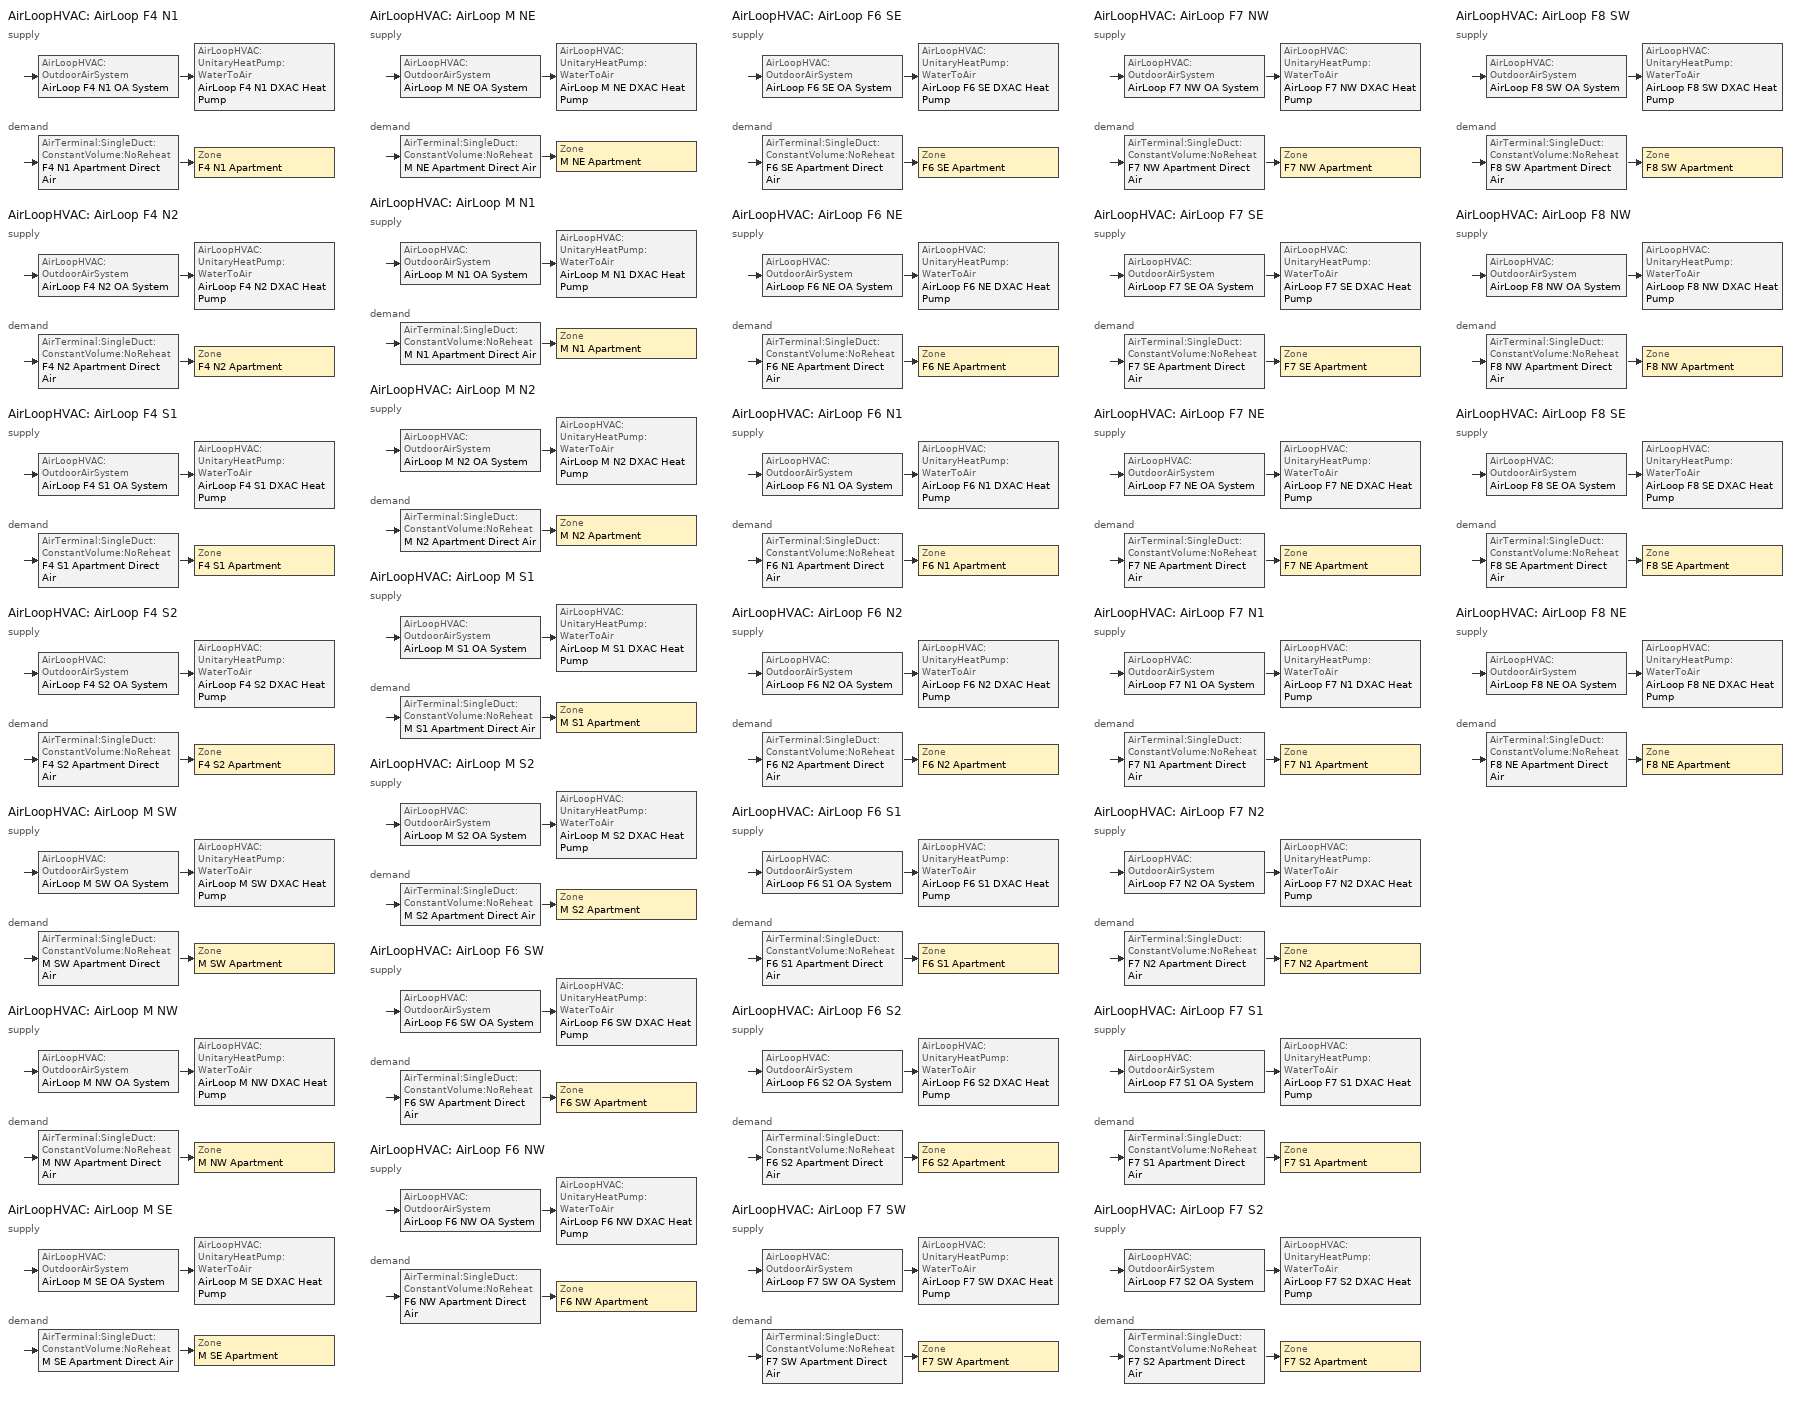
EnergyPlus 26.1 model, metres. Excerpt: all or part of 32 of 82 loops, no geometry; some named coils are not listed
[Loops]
AirLoopHVAC 'AirLoop F4 N1'
 supply: AirLoopHVAC:OutdoorAirSystem 'AirLoop F4 N1 OA System' > AirLoopHVAC:UnitaryHeatPump:WaterToAir 'AirLoop F4 N1 DXAC Heat Pump'
 demand: AirTerminal:SingleDuct:ConstantVolume:NoReheat 'F4 N1 Apartment Direct Air' > Zone 'F4 N1 Apartment'
AirLoopHVAC 'AirLoop F4 N2'
 supply: AirLoopHVAC:OutdoorAirSystem 'AirLoop F4 N2 OA System' > AirLoopHVAC:UnitaryHeatPump:WaterToAir 'AirLoop F4 N2 DXAC Heat Pump'
 demand: AirTerminal:SingleDuct:ConstantVolume:NoReheat 'F4 N2 Apartment Direct Air' > Zone 'F4 N2 Apartment'
AirLoopHVAC 'AirLoop F4 S1'
 supply: AirLoopHVAC:OutdoorAirSystem 'AirLoop F4 S1 OA System' > AirLoopHVAC:UnitaryHeatPump:WaterToAir 'AirLoop F4 S1 DXAC Heat Pump'
 demand: AirTerminal:SingleDuct:ConstantVolume:NoReheat 'F4 S1 Apartment Direct Air' > Zone 'F4 S1 Apartment'
AirLoopHVAC 'AirLoop F4 S2'
 supply: AirLoopHVAC:OutdoorAirSystem 'AirLoop F4 S2 OA System' > AirLoopHVAC:UnitaryHeatPump:WaterToAir 'AirLoop F4 S2 DXAC Heat Pump'
 demand: AirTerminal:SingleDuct:ConstantVolume:NoReheat 'F4 S2 Apartment Direct Air' > Zone 'F4 S2 Apartment'
AirLoopHVAC 'AirLoop M SW'
 supply: AirLoopHVAC:OutdoorAirSystem 'AirLoop M SW OA System' > AirLoopHVAC:UnitaryHeatPump:WaterToAir 'AirLoop M SW DXAC Heat Pump'
 demand: AirTerminal:SingleDuct:ConstantVolume:NoReheat 'M SW Apartment Direct Air' > Zone 'M SW Apartment'
AirLoopHVAC 'AirLoop M NW'
 supply: AirLoopHVAC:OutdoorAirSystem 'AirLoop M NW OA System' > AirLoopHVAC:UnitaryHeatPump:WaterToAir 'AirLoop M NW DXAC Heat Pump'
 demand: AirTerminal:SingleDuct:ConstantVolume:NoReheat 'M NW Apartment Direct Air' > Zone 'M NW Apartment'
AirLoopHVAC 'AirLoop M SE'
 supply: AirLoopHVAC:OutdoorAirSystem 'AirLoop M SE OA System' > AirLoopHVAC:UnitaryHeatPump:WaterToAir 'AirLoop M SE DXAC Heat Pump'
 demand: AirTerminal:SingleDuct:ConstantVolume:NoReheat 'M SE Apartment Direct Air' > Zone 'M SE Apartment'
AirLoopHVAC 'AirLoop M NE'
 supply: AirLoopHVAC:OutdoorAirSystem 'AirLoop M NE OA System' > AirLoopHVAC:UnitaryHeatPump:WaterToAir 'AirLoop M NE DXAC Heat Pump'
 demand: AirTerminal:SingleDuct:ConstantVolume:NoReheat 'M NE Apartment Direct Air' > Zone 'M NE Apartment'
AirLoopHVAC 'AirLoop M N1'
 supply: AirLoopHVAC:OutdoorAirSystem 'AirLoop M N1 OA System' > AirLoopHVAC:UnitaryHeatPump:WaterToAir 'AirLoop M N1 DXAC Heat Pump'
 demand: AirTerminal:SingleDuct:ConstantVolume:NoReheat 'M N1 Apartment Direct Air' > Zone 'M N1 Apartment'
AirLoopHVAC 'AirLoop M N2'
 supply: AirLoopHVAC:OutdoorAirSystem 'AirLoop M N2 OA System' > AirLoopHVAC:UnitaryHeatPump:WaterToAir 'AirLoop M N2 DXAC Heat Pump'
 demand: AirTerminal:SingleDuct:ConstantVolume:NoReheat 'M N2 Apartment Direct Air' > Zone 'M N2 Apartment'
AirLoopHVAC 'AirLoop M S1'
 supply: AirLoopHVAC:OutdoorAirSystem 'AirLoop M S1 OA System' > AirLoopHVAC:UnitaryHeatPump:WaterToAir 'AirLoop M S1 DXAC Heat Pump'
 demand: AirTerminal:SingleDuct:ConstantVolume:NoReheat 'M S1 Apartment Direct Air' > Zone 'M S1 Apartment'
AirLoopHVAC 'AirLoop M S2'
 supply: AirLoopHVAC:OutdoorAirSystem 'AirLoop M S2 OA System' > AirLoopHVAC:UnitaryHeatPump:WaterToAir 'AirLoop M S2 DXAC Heat Pump'
 demand: AirTerminal:SingleDuct:ConstantVolume:NoReheat 'M S2 Apartment Direct Air' > Zone 'M S2 Apartment'
AirLoopHVAC 'AirLoop F6 SW'
 supply: AirLoopHVAC:OutdoorAirSystem 'AirLoop F6 SW OA System' > AirLoopHVAC:UnitaryHeatPump:WaterToAir 'AirLoop F6 SW DXAC Heat Pump'
 demand: AirTerminal:SingleDuct:ConstantVolume:NoReheat 'F6 SW Apartment Direct Air' > Zone 'F6 SW Apartment'
AirLoopHVAC 'AirLoop F6 NW'
 supply: AirLoopHVAC:OutdoorAirSystem 'AirLoop F6 NW OA System' > AirLoopHVAC:UnitaryHeatPump:WaterToAir 'AirLoop F6 NW DXAC Heat Pump'
 demand: AirTerminal:SingleDuct:ConstantVolume:NoReheat 'F6 NW Apartment Direct Air' > Zone 'F6 NW Apartment'
AirLoopHVAC 'AirLoop F6 SE'
 supply: AirLoopHVAC:OutdoorAirSystem 'AirLoop F6 SE OA System' > AirLoopHVAC:UnitaryHeatPump:WaterToAir 'AirLoop F6 SE DXAC Heat Pump'
 demand: AirTerminal:SingleDuct:ConstantVolume:NoReheat 'F6 SE Apartment Direct Air' > Zone 'F6 SE Apartment'
AirLoopHVAC 'AirLoop F6 NE'
 supply: AirLoopHVAC:OutdoorAirSystem 'AirLoop F6 NE OA System' > AirLoopHVAC:UnitaryHeatPump:WaterToAir 'AirLoop F6 NE DXAC Heat Pump'
 demand: AirTerminal:SingleDuct:ConstantVolume:NoReheat 'F6 NE Apartment Direct Air' > Zone 'F6 NE Apartment'
AirLoopHVAC 'AirLoop F6 N1'
 supply: AirLoopHVAC:OutdoorAirSystem 'AirLoop F6 N1 OA System' > AirLoopHVAC:UnitaryHeatPump:WaterToAir 'AirLoop F6 N1 DXAC Heat Pump'
 demand: AirTerminal:SingleDuct:ConstantVolume:NoReheat 'F6 N1 Apartment Direct Air' > Zone 'F6 N1 Apartment'
AirLoopHVAC 'AirLoop F6 N2'
 supply: AirLoopHVAC:OutdoorAirSystem 'AirLoop F6 N2 OA System' > AirLoopHVAC:UnitaryHeatPump:WaterToAir 'AirLoop F6 N2 DXAC Heat Pump'
 demand: AirTerminal:SingleDuct:ConstantVolume:NoReheat 'F6 N2 Apartment Direct Air' > Zone 'F6 N2 Apartment'
AirLoopHVAC 'AirLoop F6 S1'
 supply: AirLoopHVAC:OutdoorAirSystem 'AirLoop F6 S1 OA System' > AirLoopHVAC:UnitaryHeatPump:WaterToAir 'AirLoop F6 S1 DXAC Heat Pump'
 demand: AirTerminal:SingleDuct:ConstantVolume:NoReheat 'F6 S1 Apartment Direct Air' > Zone 'F6 S1 Apartment'
AirLoopHVAC 'AirLoop F6 S2'
 supply: AirLoopHVAC:OutdoorAirSystem 'AirLoop F6 S2 OA System' > AirLoopHVAC:UnitaryHeatPump:WaterToAir 'AirLoop F6 S2 DXAC Heat Pump'
 demand: AirTerminal:SingleDuct:ConstantVolume:NoReheat 'F6 S2 Apartment Direct Air' > Zone 'F6 S2 Apartment'
AirLoopHVAC 'AirLoop F7 SW'
 supply: AirLoopHVAC:OutdoorAirSystem 'AirLoop F7 SW OA System' > AirLoopHVAC:UnitaryHeatPump:WaterToAir 'AirLoop F7 SW DXAC Heat Pump'
 demand: AirTerminal:SingleDuct:ConstantVolume:NoReheat 'F7 SW Apartment Direct Air' > Zone 'F7 SW Apartment'
AirLoopHVAC 'AirLoop F7 NW'
 supply: AirLoopHVAC:OutdoorAirSystem 'AirLoop F7 NW OA System' > AirLoopHVAC:UnitaryHeatPump:WaterToAir 'AirLoop F7 NW DXAC Heat Pump'
 demand: AirTerminal:SingleDuct:ConstantVolume:NoReheat 'F7 NW Apartment Direct Air' > Zone 'F7 NW Apartment'
AirLoopHVAC 'AirLoop F7 SE'
 supply: AirLoopHVAC:OutdoorAirSystem 'AirLoop F7 SE OA System' > AirLoopHVAC:UnitaryHeatPump:WaterToAir 'AirLoop F7 SE DXAC Heat Pump'
 demand: AirTerminal:SingleDuct:ConstantVolume:NoReheat 'F7 SE Apartment Direct Air' > Zone 'F7 SE Apartment'
AirLoopHVAC 'AirLoop F7 NE'
 supply: AirLoopHVAC:OutdoorAirSystem 'AirLoop F7 NE OA System' > AirLoopHVAC:UnitaryHeatPump:WaterToAir 'AirLoop F7 NE DXAC Heat Pump'
 demand: AirTerminal:SingleDuct:ConstantVolume:NoReheat 'F7 NE Apartment Direct Air' > Zone 'F7 NE Apartment'
AirLoopHVAC 'AirLoop F7 N1'
 supply: AirLoopHVAC:OutdoorAirSystem 'AirLoop F7 N1 OA System' > AirLoopHVAC:UnitaryHeatPump:WaterToAir 'AirLoop F7 N1 DXAC Heat Pump'
 demand: AirTerminal:SingleDuct:ConstantVolume:NoReheat 'F7 N1 Apartment Direct Air' > Zone 'F7 N1 Apartment'
AirLoopHVAC 'AirLoop F7 N2'
 supply: AirLoopHVAC:OutdoorAirSystem 'AirLoop F7 N2 OA System' > AirLoopHVAC:UnitaryHeatPump:WaterToAir 'AirLoop F7 N2 DXAC Heat Pump'
 demand: AirTerminal:SingleDuct:ConstantVolume:NoReheat 'F7 N2 Apartment Direct Air' > Zone 'F7 N2 Apartment'
AirLoopHVAC 'AirLoop F7 S1'
 supply: AirLoopHVAC:OutdoorAirSystem 'AirLoop F7 S1 OA System' > AirLoopHVAC:UnitaryHeatPump:WaterToAir 'AirLoop F7 S1 DXAC Heat Pump'
 demand: AirTerminal:SingleDuct:ConstantVolume:NoReheat 'F7 S1 Apartment Direct Air' > Zone 'F7 S1 Apartment'
AirLoopHVAC 'AirLoop F7 S2'
 supply: AirLoopHVAC:OutdoorAirSystem 'AirLoop F7 S2 OA System' > AirLoopHVAC:UnitaryHeatPump:WaterToAir 'AirLoop F7 S2 DXAC Heat Pump'
 demand: AirTerminal:SingleDuct:ConstantVolume:NoReheat 'F7 S2 Apartment Direct Air' > Zone 'F7 S2 Apartment'
AirLoopHVAC 'AirLoop F8 SW'
 supply: AirLoopHVAC:OutdoorAirSystem 'AirLoop F8 SW OA System' > AirLoopHVAC:UnitaryHeatPump:WaterToAir 'AirLoop F8 SW DXAC Heat Pump'
 demand: AirTerminal:SingleDuct:ConstantVolume:NoReheat 'F8 SW Apartment Direct Air' > Zone 'F8 SW Apartment'
AirLoopHVAC 'AirLoop F8 NW'
 supply: AirLoopHVAC:OutdoorAirSystem 'AirLoop F8 NW OA System' > AirLoopHVAC:UnitaryHeatPump:WaterToAir 'AirLoop F8 NW DXAC Heat Pump'
 demand: AirTerminal:SingleDuct:ConstantVolume:NoReheat 'F8 NW Apartment Direct Air' > Zone 'F8 NW Apartment'
AirLoopHVAC 'AirLoop F8 SE'
 supply: AirLoopHVAC:OutdoorAirSystem 'AirLoop F8 SE OA System' > AirLoopHVAC:UnitaryHeatPump:WaterToAir 'AirLoop F8 SE DXAC Heat Pump'
 demand: AirTerminal:SingleDuct:ConstantVolume:NoReheat 'F8 SE Apartment Direct Air' > Zone 'F8 SE Apartment'
AirLoopHVAC 'AirLoop F8 NE'
 supply: AirLoopHVAC:OutdoorAirSystem 'AirLoop F8 NE OA System' > AirLoopHVAC:UnitaryHeatPump:WaterToAir 'AirLoop F8 NE DXAC Heat Pump'
 demand: AirTerminal:SingleDuct:ConstantVolume:NoReheat 'F8 NE Apartment Direct Air' > Zone 'F8 NE Apartment'
[DesignSpecification:OutdoorAir] Outdoor Air Method=Flow/Area; Outdoor Air Flow per Zone Floor Area=0.000294083
SZ DSOA F4 N1 Apartment; SZ DSOA F4 N2 Apartment; SZ DSOA F4 S1 Apartment; SZ DSOA F4 S2 Apartment; SZ DSOA M SW Apartment; SZ DSOA M NW Apartment; SZ DSOA M SE Apartment; SZ DSOA M NE Apartment; SZ DSOA M N1 Apartment; SZ DSOA M N2 Apartment; SZ DSOA M S1 Apartment; SZ DSOA M S2 Apartment; SZ DSOA F6 SW Apartment; SZ DSOA F6 NW Apartment; SZ DSOA F6 SE Apartment; SZ DSOA F6 NE Apartment; SZ DSOA F6 N1 Apartment; SZ DSOA F6 N2 Apartment; SZ DSOA F6 S1 Apartment; SZ DSOA F6 S2 Apartment; SZ DSOA F7 SW Apartment; SZ DSOA F7 NW Apartment; SZ DSOA F7 SE Apartment; SZ DSOA F7 NE Apartment; SZ DSOA F7 N1 Apartment; SZ DSOA F7 N2 Apartment; SZ DSOA F7 S1 Apartment; SZ DSOA F7 S2 Apartment; SZ DSOA F8 SW Apartment; SZ DSOA F8 NW Apartment; SZ DSOA F8 SE Apartment; SZ DSOA F8 NE Apartment
[Sizing:Zone] Zone Cooling Design Supply Air Temperature Input Method=SupplyAirTemperature; Zone Cooling Design Supply Air Temperature=14; Zone Heating Design Supply Air Temperature Input Method=SupplyAirTemperature; Zone Heating Design Supply Air Temperature=40; Zone Cooling Design Supply Air Humidity Ratio=0.008; Zone Heating Design Supply Air Humidity Ratio=0.008; Cooling Design Air Flow Method=DesignDay; Cooling Design Air Flow Rate=0; Cooling Minimum Air Flow Fraction=0; Heating Design Air Flow Method=DesignDay; Heating Design Air Flow Rate=0; Heating Maximum Air Flow Fraction=0; Account for Dedicated Outdoor Air System=No; Dedicated Outdoor Air System Control Strategy=NeutralSupplyAir; Dedicated Outdoor Air Low Setpoint Temperature for Design=autosize; Dedicated Outdoor Air High Setpoint Temperature for Design=autosize
Name | Design Specification Outdoor Air Object
F4 N1 Apartment | SZ DSOA F4 N1 Apartment
F4 N2 Apartment | SZ DSOA F4 N2 Apartment
F4 S1 Apartment | SZ DSOA F4 S1 Apartment
F4 S2 Apartment | SZ DSOA F4 S2 Apartment
M SW Apartment | SZ DSOA M SW Apartment
M NW Apartment | SZ DSOA M NW Apartment
M SE Apartment | SZ DSOA M SE Apartment
M NE Apartment | SZ DSOA M NE Apartment
M N1 Apartment | SZ DSOA M N1 Apartment
M N2 Apartment | SZ DSOA M N2 Apartment
M S1 Apartment | SZ DSOA M S1 Apartment
M S2 Apartment | SZ DSOA M S2 Apartment
F6 SW Apartment | SZ DSOA F6 SW Apartment
F6 NW Apartment | SZ DSOA F6 NW Apartment
F6 SE Apartment | SZ DSOA F6 SE Apartment
F6 NE Apartment | SZ DSOA F6 NE Apartment
F6 N1 Apartment | SZ DSOA F6 N1 Apartment
F6 N2 Apartment | SZ DSOA F6 N2 Apartment
F6 S1 Apartment | SZ DSOA F6 S1 Apartment
F6 S2 Apartment | SZ DSOA F6 S2 Apartment
F7 SW Apartment | SZ DSOA F7 SW Apartment
F7 NW Apartment | SZ DSOA F7 NW Apartment
F7 SE Apartment | SZ DSOA F7 SE Apartment
F7 NE Apartment | SZ DSOA F7 NE Apartment
F7 N1 Apartment | SZ DSOA F7 N1 Apartment
F7 N2 Apartment | SZ DSOA F7 N2 Apartment
F7 S1 Apartment | SZ DSOA F7 S1 Apartment
F7 S2 Apartment | SZ DSOA F7 S2 Apartment
F8 SW Apartment | SZ DSOA F8 SW Apartment
F8 NW Apartment | SZ DSOA F8 NW Apartment
F8 SE Apartment | SZ DSOA F8 SE Apartment
F8 NE Apartment | SZ DSOA F8 NE Apartment
[Sizing:System] Type of Load to Size On=Sensible; Design Outdoor Air Flow Rate=autosize; Central Heating Maximum System Air Flow Ratio=1; Preheat Design Temperature=7; Preheat Design Humidity Ratio=0.008; Precool Design Temperature=11; Precool Design Humidity Ratio=0.008; Central Cooling Design Supply Air Temperature=14; Central Heating Design Supply Air Temperature=40; Type of Zone Sum to Use=NonCoincident; 100 Outdoor Air in Cooling=No; 100 Outdoor Air in Heating=No; Central Cooling Design Supply Air Humidity Ratio=0.008; Central Heating Design Supply Air Humidity Ratio=0.008; Cooling Supply Air Flow Rate Method=DesignDay; Cooling Supply Air Flow Rate=0; Heating Supply Air Flow Rate Method=DesignDay; Heating Supply Air Flow Rate=0; System Outdoor Air Method=ZoneSum
AirLoop F4 N1; AirLoop F4 N2; AirLoop F4 S1; AirLoop F4 S2; AirLoop M SW; AirLoop M NW; AirLoop M SE; AirLoop M NE; AirLoop M N1; AirLoop M N2; AirLoop M S1; AirLoop M S2; AirLoop F6 SW; AirLoop F6 NW; AirLoop F6 SE; AirLoop F6 NE; AirLoop F6 N1; AirLoop F6 N2; AirLoop F6 S1; AirLoop F6 S2; AirLoop F7 SW; AirLoop F7 NW; AirLoop F7 SE; AirLoop F7 NE; AirLoop F7 N1; AirLoop F7 N2; AirLoop F7 S1; AirLoop F7 S2; AirLoop F8 SW; AirLoop F8 NW; AirLoop F8 SE; AirLoop F8 NE
[ZoneControl:Thermostat] Control Type Schedule=Zone Control Type Sched; Control 1=AptCoolingSetPoint; Control 2=AptHeatingSetPoint
Name | Zone or ZoneList | Control 3
F4 N1 Apartment Thermostat | F4 N1 Apartment | N Apartment Cooling Setpoints Dual SP Control
F4 N2 Apartment Thermostat | F4 N2 Apartment | N Apartment Cooling Setpoints Dual SP Control
F4 S1 Apartment Thermostat | F4 S1 Apartment | S Apartment Cooling Setpoints Dual SP Control
F4 S2 Apartment Thermostat | F4 S2 Apartment | S Apartment Cooling Setpoints Dual SP Control
M SW Apartment Thermostat | M SW Apartment | S Apartment Cooling Setpoints Dual SP Control
M NW Apartment Thermostat | M NW Apartment | N Apartment Cooling Setpoints Dual SP Control
M SE Apartment Thermostat | M SE Apartment | S Apartment Cooling Setpoints Dual SP Control
M NE Apartment Thermostat | M NE Apartment | N Apartment Cooling Setpoints Dual SP Control
M N1 Apartment Thermostat | M N1 Apartment | N Apartment Cooling Setpoints Dual SP Control
M N2 Apartment Thermostat | M N2 Apartment | N Apartment Cooling Setpoints Dual SP Control
M S1 Apartment Thermostat | M S1 Apartment | S Apartment Cooling Setpoints Dual SP Control
M S2 Apartment Thermostat | M S2 Apartment | S Apartment Cooling Setpoints Dual SP Control
F6 SW Apartment Thermostat | F6 SW Apartment | S Apartment Cooling Setpoints Dual SP Control
F6 NW Apartment Thermostat | F6 NW Apartment | N Apartment Cooling Setpoints Dual SP Control
F6 SE Apartment Thermostat | F6 SE Apartment | S Apartment Cooling Setpoints Dual SP Control
F6 NE Apartment Thermostat | F6 NE Apartment | N Apartment Cooling Setpoints Dual SP Control
F6 N1 Apartment Thermostat | F6 N1 Apartment | N Apartment Cooling Setpoints Dual SP Control
F6 N2 Apartment Thermostat | F6 N2 Apartment | N Apartment Cooling Setpoints Dual SP Control
F6 S1 Apartment Thermostat | F6 S1 Apartment | S Apartment Cooling Setpoints Dual SP Control
F6 S2 Apartment Thermostat | F6 S2 Apartment | S Apartment Cooling Setpoints Dual SP Control
F7 SW Apartment Thermostat | F7 SW Apartment | S Apartment Cooling Setpoints Dual SP Control
F7 NW Apartment Thermostat | F7 NW Apartment | N Apartment Cooling Setpoints Dual SP Control
F7 SE Apartment Thermostat | F7 SE Apartment | S Apartment Cooling Setpoints Dual SP Control
F7 NE Apartment Thermostat | F7 NE Apartment | N Apartment Cooling Setpoints Dual SP Control
F7 N1 Apartment Thermostat | F7 N1 Apartment | N Apartment Cooling Setpoints Dual SP Control
F7 N2 Apartment Thermostat | F7 N2 Apartment | N Apartment Cooling Setpoints Dual SP Control
F7 S1 Apartment Thermostat | F7 S1 Apartment | S Apartment Cooling Setpoints Dual SP Control
F7 S2 Apartment Thermostat | F7 S2 Apartment | S Apartment Cooling Setpoints Dual SP Control
F8 SW Apartment Thermostat | F8 SW Apartment | S Apartment Cooling Setpoints Dual SP Control
F8 NW Apartment Thermostat | F8 NW Apartment | N Apartment Cooling Setpoints Dual SP Control
F8 SE Apartment Thermostat | F8 SE Apartment | S Apartment Cooling Setpoints Dual SP Control
F8 NE Apartment Thermostat | F8 NE Apartment | N Apartment Cooling Setpoints Dual SP Control
[ThermostatSetpoint:SingleHeating]
AptHeatingSetPoint: Setpoint Temperature Schedule=HTGSETP_APT_SCH
[ThermostatSetpoint:SingleCooling]
AptCoolingSetPoint: Setpoint Temperature Schedule=CLGSETP_APT_SCH
[ThermostatSetpoint:DualSetpoint]
Name | Heating Setpoint Temperature Schedule | Cooling Setpoint Temperature Schedule
S Apartment Cooling Setpoints Dual SP Control | S HTGSETP_APT_SCH | S CLGSETP_APT_SCH
N Apartment Cooling Setpoints Dual SP Control | N HTGSETP_APT_SCH | N CLGSETP_APT_SCH
[ZoneHVAC:EnergyRecoveryVentilator] Availability Schedule=All On; Supply Air Flow Rate=0.0259571; Exhaust Air Flow Rate=0.0259571
Name | Heat Exchanger | Supply Air Fan | Exhaust Air Fan | Controller
F4 N1 Apartment ERV | F4 N1 Apartment OA Heat Exchanger | F4 N1 Apartment ERV Sup Fan | F4 N1 Apartment ERV Exh Fan | F4 N1 Apartment ERV Ctrl
F4 N2 Apartment ERV | F4 N2 Apartment OA Heat Exchanger | F4 N2 Apartment ERV Sup Fan | F4 N2 Apartment ERV Exh Fan | F4 N2 Apartment ERV Ctrl
F4 S1 Apartment ERV | F4 S1 Apartment OA Heat Exchanger | F4 S1 Apartment ERV Sup Fan | F4 S1 Apartment ERV Exh Fan | F4 S1 Apartment ERV Ctrl
F4 S2 Apartment ERV | F4 S2 Apartment OA Heat Exchanger | F4 S2 Apartment ERV Sup Fan | F4 S2 Apartment ERV Exh Fan | F4 S2 Apartment ERV Ctrl
M SW Apartment ERV | M SW Apartment OA Heat Exchanger | M SW Apartment ERV Sup Fan | M SW Apartment ERV Exh Fan | M SW Apartment ERV Ctrl
M NW Apartment ERV | M NW Apartment OA Heat Exchanger | M NW Apartment ERV Sup Fan | M NW Apartment ERV Exh Fan | M NW Apartment ERV Ctrl
M SE Apartment ERV | M SE Apartment OA Heat Exchanger | M SE Apartment ERV Sup Fan | M SE Apartment ERV Exh Fan | M SE Apartment ERV Ctrl
M NE Apartment ERV | M NE Apartment OA Heat Exchanger | M NE Apartment ERV Sup Fan | M NE Apartment ERV Exh Fan | M NE Apartment ERV Ctrl
M N1 Apartment ERV | M N1 Apartment OA Heat Exchanger | M N1 Apartment ERV Sup Fan | M N1 Apartment ERV Exh Fan | M N1 Apartment ERV Ctrl
M N2 Apartment ERV | M N2 Apartment OA Heat Exchanger | M N2 Apartment ERV Sup Fan | M N2 Apartment ERV Exh Fan | M N2 Apartment ERV Ctrl
M S1 Apartment ERV | M S1 Apartment OA Heat Exchanger | M S1 Apartment ERV Sup Fan | M S1 Apartment ERV Exh Fan | M S1 Apartment ERV Ctrl
M S2 Apartment ERV | M S2 Apartment OA Heat Exchanger | M S2 Apartment ERV Sup Fan | M S2 Apartment ERV Exh Fan | M S2 Apartment ERV Ctrl
F6 SW Apartment ERV | F6 SW Apartment OA Heat Exchanger | F6 SW Apartment ERV Sup Fan | F6 SW Apartment ERV Exh Fan | F6 SW Apartment ERV Ctrl
F6 NW Apartment ERV | F6 NW Apartment OA Heat Exchanger | F6 NW Apartment ERV Sup Fan | F6 NW Apartment ERV Exh Fan | F6 NW Apartment ERV Ctrl
F6 SE Apartment ERV | F6 SE Apartment OA Heat Exchanger | F6 SE Apartment ERV Sup Fan | F6 SE Apartment ERV Exh Fan | F6 SE Apartment ERV Ctrl
F6 NE Apartment ERV | F6 NE Apartment OA Heat Exchanger | F6 NE Apartment ERV Sup Fan | F6 NE Apartment ERV Exh Fan | F6 NE Apartment ERV Ctrl
F6 N1 Apartment ERV | F6 N1 Apartment OA Heat Exchanger | F6 N1 Apartment ERV Sup Fan | F6 N1 Apartment ERV Exh Fan | F6 N1 Apartment ERV Ctrl
F6 N2 Apartment ERV | F6 N2 Apartment OA Heat Exchanger | F6 N2 Apartment ERV Sup Fan | F6 N2 Apartment ERV Exh Fan | F6 N2 Apartment ERV Ctrl
F6 S1 Apartment ERV | F6 S1 Apartment OA Heat Exchanger | F6 S1 Apartment ERV Sup Fan | F6 S1 Apartment ERV Exh Fan | F6 S1 Apartment ERV Ctrl
F6 S2 Apartment ERV | F6 S2 Apartment OA Heat Exchanger | F6 S2 Apartment ERV Sup Fan | F6 S2 Apartment ERV Exh Fan | F6 S2 Apartment ERV Ctrl
F7 SW Apartment ERV | F7 SW Apartment OA Heat Exchanger | F7 SW Apartment ERV Sup Fan | F7 SW Apartment ERV Exh Fan | F7 SW Apartment ERV Ctrl
F7 NW Apartment ERV | F7 NW Apartment OA Heat Exchanger | F7 NW Apartment ERV Sup Fan | F7 NW Apartment ERV Exh Fan | F7 NW Apartment ERV Ctrl
F7 SE Apartment ERV | F7 SE Apartment OA Heat Exchanger | F7 SE Apartment ERV Sup Fan | F7 SE Apartment ERV Exh Fan | F7 SE Apartment ERV Ctrl
F7 NE Apartment ERV | F7 NE Apartment OA Heat Exchanger | F7 NE Apartment ERV Sup Fan | F7 NE Apartment ERV Exh Fan | F7 NE Apartment ERV Ctrl
F7 N1 Apartment ERV | F7 N1 Apartment OA Heat Exchanger | F7 N1 Apartment ERV Sup Fan | F7 N1 Apartment ERV Exh Fan | F7 N1 Apartment ERV Ctrl
F7 N2 Apartment ERV | F7 N2 Apartment OA Heat Exchanger | F7 N2 Apartment ERV Sup Fan | F7 N2 Apartment ERV Exh Fan | F7 N2 Apartment ERV Ctrl
F7 S1 Apartment ERV | F7 S1 Apartment OA Heat Exchanger | F7 S1 Apartment ERV Sup Fan | F7 S1 Apartment ERV Exh Fan | F7 S1 Apartment ERV Ctrl
F7 S2 Apartment ERV | F7 S2 Apartment OA Heat Exchanger | F7 S2 Apartment ERV Sup Fan | F7 S2 Apartment ERV Exh Fan | F7 S2 Apartment ERV Ctrl
F8 SW Apartment ERV | F8 SW Apartment OA Heat Exchanger | F8 SW Apartment ERV Sup Fan | F8 SW Apartment ERV Exh Fan | F8 SW Apartment ERV Ctrl
F8 NW Apartment ERV | F8 NW Apartment OA Heat Exchanger | F8 NW Apartment ERV Sup Fan | F8 NW Apartment ERV Exh Fan | F8 NW Apartment ERV Ctrl
F8 SE Apartment ERV | F8 SE Apartment OA Heat Exchanger | F8 SE Apartment ERV Sup Fan | F8 SE Apartment ERV Exh Fan | F8 SE Apartment ERV Ctrl
F8 NE Apartment ERV | F8 NE Apartment OA Heat Exchanger | F8 NE Apartment ERV Sup Fan | F8 NE Apartment ERV Exh Fan | F8 NE Apartment ERV Ctrl
[ZoneHVAC:EnergyRecoveryVentilator:Controller] Exhaust Air Temperature Limit=NoExhaustAirTemperatureLimit; Exhaust Air Enthalpy Limit=NoExhaustAirEnthalpyLimit; High Humidity Control Flag=No; High Humidity Outdoor Air Flow Ratio=1; Control High Indoor Humidity Based on Outdoor Humidity Ratio=No
F4 N1 Apartment ERV Ctrl; F4 N2 Apartment ERV Ctrl; F4 S1 Apartment ERV Ctrl; F4 S2 Apartment ERV Ctrl; M SW Apartment ERV Ctrl; M NW Apartment ERV Ctrl; M SE Apartment ERV Ctrl; M NE Apartment ERV Ctrl; M N1 Apartment ERV Ctrl; M N2 Apartment ERV Ctrl; M S1 Apartment ERV Ctrl; M S2 Apartment ERV Ctrl; F6 SW Apartment ERV Ctrl; F6 NW Apartment ERV Ctrl; F6 SE Apartment ERV Ctrl; F6 NE Apartment ERV Ctrl; F6 N1 Apartment ERV Ctrl; F6 N2 Apartment ERV Ctrl; F6 S1 Apartment ERV Ctrl; F6 S2 Apartment ERV Ctrl; F7 SW Apartment ERV Ctrl; F7 NW Apartment ERV Ctrl; F7 SE Apartment ERV Ctrl; F7 NE Apartment ERV Ctrl; F7 N1 Apartment ERV Ctrl; F7 N2 Apartment ERV Ctrl; F7 S1 Apartment ERV Ctrl; F7 S2 Apartment ERV Ctrl; F8 SW Apartment ERV Ctrl; F8 NW Apartment ERV Ctrl; F8 SE Apartment ERV Ctrl; F8 NE Apartment ERV Ctrl
[AirTerminal:SingleDuct:ConstantVolume:NoReheat] Availability Schedule=All On; Maximum Air Flow Rate=autosize
F4 N1 Apartment Direct Air; F4 N2 Apartment Direct Air; F4 S1 Apartment Direct Air; F4 S2 Apartment Direct Air; M SW Apartment Direct Air; M NW Apartment Direct Air; M SE Apartment Direct Air; M NE Apartment Direct Air; M N1 Apartment Direct Air; M N2 Apartment Direct Air; M S1 Apartment Direct Air; M S2 Apartment Direct Air; F6 SW Apartment Direct Air; F6 NW Apartment Direct Air; F6 SE Apartment Direct Air; F6 NE Apartment Direct Air; F6 N1 Apartment Direct Air; F6 N2 Apartment Direct Air; F6 S1 Apartment Direct Air; F6 S2 Apartment Direct Air; F7 SW Apartment Direct Air; F7 NW Apartment Direct Air; F7 SE Apartment Direct Air; F7 NE Apartment Direct Air; F7 N1 Apartment Direct Air; F7 N2 Apartment Direct Air; F7 S1 Apartment Direct Air; F7 S2 Apartment Direct Air; F8 SW Apartment Direct Air; F8 NW Apartment Direct Air; F8 SE Apartment Direct Air; F8 NE Apartment Direct Air
[Zone equipment]
F4 N1 Apartment: F4 N1 Apartment ERV, F4 N1 Apartment Direct Air
F4 N2 Apartment: F4 N2 Apartment ERV, F4 N2 Apartment Direct Air
F4 S1 Apartment: F4 S1 Apartment ERV, F4 S1 Apartment Direct Air
F4 S2 Apartment: F4 S2 Apartment ERV, F4 S2 Apartment Direct Air
M SW Apartment: M SW Apartment ERV, M SW Apartment Direct Air
M NW Apartment: M NW Apartment ERV, M NW Apartment Direct Air
M SE Apartment: M SE Apartment ERV, M SE Apartment Direct Air
M NE Apartment: M NE Apartment ERV, M NE Apartment Direct Air
M N1 Apartment: M N1 Apartment ERV, M N1 Apartment Direct Air
M N2 Apartment: M N2 Apartment ERV, M N2 Apartment Direct Air
M S1 Apartment: M S1 Apartment ERV, M S1 Apartment Direct Air
M S2 Apartment: M S2 Apartment ERV, M S2 Apartment Direct Air
F6 SW Apartment: F6 SW Apartment ERV, F6 SW Apartment Direct Air
F6 NW Apartment: F6 NW Apartment ERV, F6 NW Apartment Direct Air
F6 SE Apartment: F6 SE Apartment ERV, F6 SE Apartment Direct Air
F6 NE Apartment: F6 NE Apartment ERV, F6 NE Apartment Direct Air
F6 N1 Apartment: F6 N1 Apartment ERV, F6 N1 Apartment Direct Air
F6 N2 Apartment: F6 N2 Apartment ERV, F6 N2 Apartment Direct Air
F6 S1 Apartment: F6 S1 Apartment ERV, F6 S1 Apartment Direct Air
F6 S2 Apartment: F6 S2 Apartment ERV, F6 S2 Apartment Direct Air
F7 SW Apartment: F7 SW Apartment ERV, F7 SW Apartment Direct Air
F7 NW Apartment: F7 NW Apartment ERV, F7 NW Apartment Direct Air
F7 SE Apartment: F7 SE Apartment ERV, F7 SE Apartment Direct Air
F7 NE Apartment: F7 NE Apartment ERV, F7 NE Apartment Direct Air
F7 N1 Apartment: F7 N1 Apartment ERV, F7 N1 Apartment Direct Air
F7 N2 Apartment: F7 N2 Apartment ERV, F7 N2 Apartment Direct Air
F7 S1 Apartment: F7 S1 Apartment ERV, F7 S1 Apartment Direct Air
F7 S2 Apartment: F7 S2 Apartment ERV, F7 S2 Apartment Direct Air
F8 SW Apartment: F8 SW Apartment ERV, F8 SW Apartment Direct Air
F8 NW Apartment: F8 NW Apartment ERV, F8 NW Apartment Direct Air
F8 SE Apartment: F8 SE Apartment ERV, F8 SE Apartment Direct Air
F8 NE Apartment: F8 NE Apartment ERV, F8 NE Apartment Direct Air
[Fan:OnOff] Availability Schedule=All On; Maximum Flow Rate=autosize; Motor In Airstream Fraction=1
Name | Fan Total Efficiency | Pressure Rise | Motor Efficiency | EndUse Subcategory
AirLoop F4 N1 Supply Fan; AirLoop F4 N2 Supply Fan; AirLoop F4 S1 Supply Fan; AirLoop F4 S2 Supply Fan; AirLoop M SW Supply Fan; AirLoop M NW Supply Fan; AirLoop M SE Supply Fan; AirLoop M NE Supply Fan; AirLoop M N1 Supply Fan; AirLoop M N2 Supply Fan; AirLoop M S1 Supply Fan; AirLoop M S2 Supply Fan; AirLoop F6 SW Supply Fan; AirLoop F6 NW Supply Fan; AirLoop F6 SE Supply Fan; AirLoop F6 NE Supply Fan; AirLoop F6 N1 Supply Fan; AirLoop F6 N2 Supply Fan; AirLoop F6 S1 Supply Fan; AirLoop F6 S2 Supply Fan; AirLoop F7 SW Supply Fan; AirLoop F7 NW Supply Fan; AirLoop F7 SE Supply Fan; AirLoop F7 NE Supply Fan; AirLoop F7 N1 Supply Fan; AirLoop F7 N2 Supply Fan; AirLoop F7 S1 Supply Fan; AirLoop F7 S2 Supply Fan; AirLoop F8 SW Supply Fan; AirLoop F8 NW Supply Fan; AirLoop F8 SE Supply Fan; AirLoop F8 NE Supply Fan | 0.55575 | 622.5 | 0.855
F4 N1 Apartment ERV Sup Fan; F4 N1 Apartment ERV Exh Fan; F4 N2 Apartment ERV Sup Fan; F4 N2 Apartment ERV Exh Fan; F4 S1 Apartment ERV Sup Fan; F4 S1 Apartment ERV Exh Fan; F4 S2 Apartment ERV Sup Fan; F4 S2 Apartment ERV Exh Fan; M SE Apartment ERV Sup Fan; M SE Apartment ERV Exh Fan; M NE Apartment ERV Sup Fan; M NE Apartment ERV Exh Fan; M N1 Apartment ERV Sup Fan; M N1 Apartment ERV Exh Fan; M N2 Apartment ERV Sup Fan; M N2 Apartment ERV Exh Fan; M S1 Apartment ERV Sup Fan; M S1 Apartment ERV Exh Fan; M S2 Apartment ERV Sup Fan; M S2 Apartment ERV Exh Fan; F6 SE Apartment ERV Sup Fan; F6 SE Apartment ERV Exh Fan; F6 NE Apartment ERV Sup Fan; F6 NE Apartment ERV Exh Fan; F6 N1 Apartment ERV Sup Fan; F6 N1 Apartment ERV Exh Fan; F6 N2 Apartment ERV Sup Fan; F6 N2 Apartment ERV Exh Fan; F6 S1 Apartment ERV Sup Fan; F6 S1 Apartment ERV Exh Fan; F6 S2 Apartment ERV Sup Fan; F6 S2 Apartment ERV Exh Fan; F7 SE Apartment ERV Sup Fan; F7 SE Apartment ERV Exh Fan; F7 NE Apartment ERV Sup Fan; F7 NE Apartment ERV Exh Fan; F7 N1 Apartment ERV Sup Fan; F7 N1 Apartment ERV Exh Fan; F7 N2 Apartment ERV Sup Fan; F7 N2 Apartment ERV Exh Fan; F7 S1 Apartment ERV Sup Fan; F7 S1 Apartment ERV Exh Fan; F7 S2 Apartment ERV Sup Fan; F7 S2 Apartment ERV Exh Fan; F8 SE Apartment ERV Sup Fan; F8 SE Apartment ERV Exh Fan; F8 NE Apartment ERV Sup Fan; F8 NE Apartment ERV Exh Fan | 0.303158 | 270.648 | 0.48 | General
M SW Apartment ERV Sup Fan; M SW Apartment ERV Exh Fan; M NW Apartment ERV Sup Fan; M NW Apartment ERV Exh Fan; F6 SW Apartment ERV Sup Fan; F6 SW Apartment ERV Exh Fan; F6 NW Apartment ERV Sup Fan; F6 NW Apartment ERV Exh Fan; F7 SW Apartment ERV Sup Fan; F7 SW Apartment ERV Exh Fan; F7 NW Apartment ERV Sup Fan; F7 NW Apartment ERV Exh Fan; F8 SW Apartment ERV Sup Fan; F8 SW Apartment ERV Exh Fan; F8 NW Apartment ERV Sup Fan; F8 NW Apartment ERV Exh Fan | 0.303158 | 233.6875 | 0.48 | General
[Coil:Heating:Electric] Availability Schedule=All On; Efficiency=1; Nominal Capacity=autosize
Heat Pump DX Supp Heating Coil AirLoop F4 N1; Heat Pump DX Supp Heating Coil AirLoop F4 N2; Heat Pump DX Supp Heating Coil AirLoop F4 S1; Heat Pump DX Supp Heating Coil AirLoop F4 S2; Heat Pump DX Supp Heating Coil AirLoop M SW; Heat Pump DX Supp Heating Coil AirLoop M NW; Heat Pump DX Supp Heating Coil AirLoop M SE; Heat Pump DX Supp Heating Coil AirLoop M NE; Heat Pump DX Supp Heating Coil AirLoop M N1; Heat Pump DX Supp Heating Coil AirLoop M N2; Heat Pump DX Supp Heating Coil AirLoop M S1; Heat Pump DX Supp Heating Coil AirLoop M S2; Heat Pump DX Supp Heating Coil AirLoop F6 SW; Heat Pump DX Supp Heating Coil AirLoop F6 NW; Heat Pump DX Supp Heating Coil AirLoop F6 SE; Heat Pump DX Supp Heating Coil AirLoop F6 NE; Heat Pump DX Supp Heating Coil AirLoop F6 N1; Heat Pump DX Supp Heating Coil AirLoop F6 N2; Heat Pump DX Supp Heating Coil AirLoop F6 S1; Heat Pump DX Supp Heating Coil AirLoop F6 S2; Heat Pump DX Supp Heating Coil AirLoop F7 SW; Heat Pump DX Supp Heating Coil AirLoop F7 NW; Heat Pump DX Supp Heating Coil AirLoop F7 SE; Heat Pump DX Supp Heating Coil AirLoop F7 NE; Heat Pump DX Supp Heating Coil AirLoop F7 N1; Heat Pump DX Supp Heating Coil AirLoop F7 N2; Heat Pump DX Supp Heating Coil AirLoop F7 S1; Heat Pump DX Supp Heating Coil AirLoop F7 S2; Heat Pump DX Supp Heating Coil AirLoop F8 SW; Heat Pump DX Supp Heating Coil AirLoop F8 NW; Heat Pump DX Supp Heating Coil AirLoop F8 SE; Heat Pump DX Supp Heating Coil AirLoop F8 NE
[HeatExchanger:AirToAir:SensibleAndLatent] Availability Schedule=AllOn_Except_DD; Nominal Supply Air Flow Rate=AUTOSIZE; Latent Effectiveness at 100 Heating Air Flow=0; Latent Effectiveness at 100 Cooling Air Flow=0; Nominal Electric Power=0; Supply Air Outlet Temperature Control=No; Heat Exchanger Type=Rotary; Frost Control Type=ExhaustOnly; Threshold Temperature=-23.3; Initial Defrost Time Fraction=0.167; Rate of Defrost Time Fraction Increase=1.44; Sensible Effectiveness of Heating Air Flow Curve=SenEffectHeatingTable; Sensible Effectiveness of Cooling Air Flow Curve=SenEffectCoolingTable
Name | Sensible Effectiveness at 100 Heating Air Flow | Sensible Effectiveness at 100 Cooling Air Flow
F4 N1 Apartment OA Heat Exchanger; F4 N2 Apartment OA Heat Exchanger; F4 S1 Apartment OA Heat Exchanger; F4 S2 Apartment OA Heat Exchanger; M SE Apartment OA Heat Exchanger; M NE Apartment OA Heat Exchanger; M N1 Apartment OA Heat Exchanger; M N2 Apartment OA Heat Exchanger; M S1 Apartment OA Heat Exchanger; M S2 Apartment OA Heat Exchanger; F6 SE Apartment OA Heat Exchanger; F6 NE Apartment OA Heat Exchanger; F6 N1 Apartment OA Heat Exchanger; F6 N2 Apartment OA Heat Exchanger; F6 S1 Apartment OA Heat Exchanger; F6 S2 Apartment OA Heat Exchanger; F7 SE Apartment OA Heat Exchanger; F7 NE Apartment OA Heat Exchanger; F7 N1 Apartment OA Heat Exchanger; F7 N2 Apartment OA Heat Exchanger; F7 S1 Apartment OA Heat Exchanger; F7 S2 Apartment OA Heat Exchanger; F8 SE Apartment OA Heat Exchanger; F8 NE Apartment OA Heat Exchanger | 0.6 | 0.596
M SW Apartment OA Heat Exchanger; M NW Apartment OA Heat Exchanger; F6 SW Apartment OA Heat Exchanger; F6 NW Apartment OA Heat Exchanger; F7 SW Apartment OA Heat Exchanger; F7 NW Apartment OA Heat Exchanger; F8 SW Apartment OA Heat Exchanger; F8 NW Apartment OA Heat Exchanger | 0 | 0
[AirLoopHVAC:UnitaryHeatPump:WaterToAir] Availability Schedule=All On; Supply Air Flow Rate=autosize; Heating Convergence=0.001; Cooling Convergence=0.001; Maximum Supply Air Temperature from Supplemental Heater=50; Fan Placement=BlowThrough; Supply Air Fan Operating Mode Schedule=All Off
Name | Controlling Zone or Thermostat Location | Supply Air Fan | Heating Coil | Cooling Coil | Supplemental Heating Coil
AirLoop F4 N1 DXAC Heat Pump | F4 N1 Apartment | AirLoop F4 N1 Supply Fan | Heat Pump Heating Mode AirLoop F4 N1 | Heat Pump Cooling Mode AirLoop F4 N1 | Heat Pump DX Supp Heating Coil AirLoop F4 N1
AirLoop F4 N2 DXAC Heat Pump | F4 N2 Apartment | AirLoop F4 N2 Supply Fan | Heat Pump Heating Mode AirLoop F4 N2 | Heat Pump Cooling Mode AirLoop F4 N2 | Heat Pump DX Supp Heating Coil AirLoop F4 N2
AirLoop F4 S1 DXAC Heat Pump | F4 S1 Apartment | AirLoop F4 S1 Supply Fan | Heat Pump Heating Mode AirLoop F4 S1 | Heat Pump Cooling Mode AirLoop F4 S1 | Heat Pump DX Supp Heating Coil AirLoop F4 S1
AirLoop F4 S2 DXAC Heat Pump | F4 S2 Apartment | AirLoop F4 S2 Supply Fan | Heat Pump Heating Mode AirLoop F4 S2 | Heat Pump Cooling Mode AirLoop F4 S2 | Heat Pump DX Supp Heating Coil AirLoop F4 S2
AirLoop M SW DXAC Heat Pump | M SW Apartment | AirLoop M SW Supply Fan | Heat Pump Heating Mode AirLoop M SW | Heat Pump Cooling Mode AirLoop M SW | Heat Pump DX Supp Heating Coil AirLoop M SW
AirLoop M NW DXAC Heat Pump | M NW Apartment | AirLoop M NW Supply Fan | Heat Pump Heating Mode AirLoop M NW | Heat Pump Cooling Mode AirLoop M NW | Heat Pump DX Supp Heating Coil AirLoop M NW
AirLoop M SE DXAC Heat Pump | M SE Apartment | AirLoop M SE Supply Fan | Heat Pump Heating Mode AirLoop M SE | Heat Pump Cooling Mode AirLoop M SE | Heat Pump DX Supp Heating Coil AirLoop M SE
AirLoop M NE DXAC Heat Pump | M NE Apartment | AirLoop M NE Supply Fan | Heat Pump Heating Mode AirLoop M NE | Heat Pump Cooling Mode AirLoop M NE | Heat Pump DX Supp Heating Coil AirLoop M NE
AirLoop M N1 DXAC Heat Pump | M N1 Apartment | AirLoop M N1 Supply Fan | Heat Pump Heating Mode AirLoop M N1 | Heat Pump Cooling Mode AirLoop M N1 | Heat Pump DX Supp Heating Coil AirLoop M N1
AirLoop M N2 DXAC Heat Pump | M N2 Apartment | AirLoop M N2 Supply Fan | Heat Pump Heating Mode AirLoop M N2 | Heat Pump Cooling Mode AirLoop M N2 | Heat Pump DX Supp Heating Coil AirLoop M N2
AirLoop M S1 DXAC Heat Pump | M S1 Apartment | AirLoop M S1 Supply Fan | Heat Pump Heating Mode AirLoop M S1 | Heat Pump Cooling Mode AirLoop M S1 | Heat Pump DX Supp Heating Coil AirLoop M S1
AirLoop M S2 DXAC Heat Pump | M S2 Apartment | AirLoop M S2 Supply Fan | Heat Pump Heating Mode AirLoop M S2 | Heat Pump Cooling Mode AirLoop M S2 | Heat Pump DX Supp Heating Coil AirLoop M S2
AirLoop F6 SW DXAC Heat Pump | F6 SW Apartment | AirLoop F6 SW Supply Fan | Heat Pump Heating Mode AirLoop F6 SW | Heat Pump Cooling Mode AirLoop F6 SW | Heat Pump DX Supp Heating Coil AirLoop F6 SW
AirLoop F6 NW DXAC Heat Pump | F6 NW Apartment | AirLoop F6 NW Supply Fan | Heat Pump Heating Mode AirLoop F6 NW | Heat Pump Cooling Mode AirLoop F6 NW | Heat Pump DX Supp Heating Coil AirLoop F6 NW
AirLoop F6 SE DXAC Heat Pump | F6 SE Apartment | AirLoop F6 SE Supply Fan | Heat Pump Heating Mode AirLoop F6 SE | Heat Pump Cooling Mode AirLoop F6 SE | Heat Pump DX Supp Heating Coil AirLoop F6 SE
AirLoop F6 NE DXAC Heat Pump | F6 NE Apartment | AirLoop F6 NE Supply Fan | Heat Pump Heating Mode AirLoop F6 NE | Heat Pump Cooling Mode AirLoop F6 NE | Heat Pump DX Supp Heating Coil AirLoop F6 NE
AirLoop F6 N1 DXAC Heat Pump | F6 N1 Apartment | AirLoop F6 N1 Supply Fan | Heat Pump Heating Mode AirLoop F6 N1 | Heat Pump Cooling Mode AirLoop F6 N1 | Heat Pump DX Supp Heating Coil AirLoop F6 N1
AirLoop F6 N2 DXAC Heat Pump | F6 N2 Apartment | AirLoop F6 N2 Supply Fan | Heat Pump Heating Mode AirLoop F6 N2 | Heat Pump Cooling Mode AirLoop F6 N2 | Heat Pump DX Supp Heating Coil AirLoop F6 N2
AirLoop F6 S1 DXAC Heat Pump | F6 S1 Apartment | AirLoop F6 S1 Supply Fan | Heat Pump Heating Mode AirLoop F6 S1 | Heat Pump Cooling Mode AirLoop F6 S1 | Heat Pump DX Supp Heating Coil AirLoop F6 S1
AirLoop F6 S2 DXAC Heat Pump | F6 S2 Apartment | AirLoop F6 S2 Supply Fan | Heat Pump Heating Mode AirLoop F6 S2 | Heat Pump Cooling Mode AirLoop F6 S2 | Heat Pump DX Supp Heating Coil AirLoop F6 S2
AirLoop F7 SW DXAC Heat Pump | F7 SW Apartment | AirLoop F7 SW Supply Fan | Heat Pump Heating Mode AirLoop F7 SW | Heat Pump Cooling Mode AirLoop F7 SW | Heat Pump DX Supp Heating Coil AirLoop F7 SW
AirLoop F7 NW DXAC Heat Pump | F7 NW Apartment | AirLoop F7 NW Supply Fan | Heat Pump Heating Mode AirLoop F7 NW | Heat Pump Cooling Mode AirLoop F7 NW | Heat Pump DX Supp Heating Coil AirLoop F7 NW
AirLoop F7 SE DXAC Heat Pump | F7 SE Apartment | AirLoop F7 SE Supply Fan | Heat Pump Heating Mode AirLoop F7 SE | Heat Pump Cooling Mode AirLoop F7 SE | Heat Pump DX Supp Heating Coil AirLoop F7 SE
AirLoop F7 NE DXAC Heat Pump | F7 NE Apartment | AirLoop F7 NE Supply Fan | Heat Pump Heating Mode AirLoop F7 NE | Heat Pump Cooling Mode AirLoop F7 NE | Heat Pump DX Supp Heating Coil AirLoop F7 NE
AirLoop F7 N1 DXAC Heat Pump | F7 N1 Apartment | AirLoop F7 N1 Supply Fan | Heat Pump Heating Mode AirLoop F7 N1 | Heat Pump Cooling Mode AirLoop F7 N1 | Heat Pump DX Supp Heating Coil AirLoop F7 N1
AirLoop F7 N2 DXAC Heat Pump | F7 N2 Apartment | AirLoop F7 N2 Supply Fan | Heat Pump Heating Mode AirLoop F7 N2 | Heat Pump Cooling Mode AirLoop F7 N2 | Heat Pump DX Supp Heating Coil AirLoop F7 N2
AirLoop F7 S1 DXAC Heat Pump | F7 S1 Apartment | AirLoop F7 S1 Supply Fan | Heat Pump Heating Mode AirLoop F7 S1 | Heat Pump Cooling Mode AirLoop F7 S1 | Heat Pump DX Supp Heating Coil AirLoop F7 S1
AirLoop F7 S2 DXAC Heat Pump | F7 S2 Apartment | AirLoop F7 S2 Supply Fan | Heat Pump Heating Mode AirLoop F7 S2 | Heat Pump Cooling Mode AirLoop F7 S2 | Heat Pump DX Supp Heating Coil AirLoop F7 S2
AirLoop F8 SW DXAC Heat Pump | F8 SW Apartment | AirLoop F8 SW Supply Fan | Heat Pump Heating Mode AirLoop F8 SW | Heat Pump Cooling Mode AirLoop F8 SW | Heat Pump DX Supp Heating Coil AirLoop F8 SW
AirLoop F8 NW DXAC Heat Pump | F8 NW Apartment | AirLoop F8 NW Supply Fan | Heat Pump Heating Mode AirLoop F8 NW | Heat Pump Cooling Mode AirLoop F8 NW | Heat Pump DX Supp Heating Coil AirLoop F8 NW
AirLoop F8 SE DXAC Heat Pump | F8 SE Apartment | AirLoop F8 SE Supply Fan | Heat Pump Heating Mode AirLoop F8 SE | Heat Pump Cooling Mode AirLoop F8 SE | Heat Pump DX Supp Heating Coil AirLoop F8 SE
AirLoop F8 NE DXAC Heat Pump | F8 NE Apartment | AirLoop F8 NE Supply Fan | Heat Pump Heating Mode AirLoop F8 NE | Heat Pump Cooling Mode AirLoop F8 NE | Heat Pump DX Supp Heating Coil AirLoop F8 NE
[Controller:OutdoorAir] Minimum Outdoor Air Flow Rate=autosize; Maximum Outdoor Air Flow Rate=autosize; Economizer Control Type=NoEconomizer; Economizer Control Action Type=ModulateFlow; Lockout Type=LockoutWithHeating; Minimum Limit Type=FixedMinimum; Minimum Outdoor Air Schedule=All Off; High Humidity Control=No; High Humidity Outdoor Air Flow Ratio=1; Control High Indoor Humidity Based on Outdoor Humidity Ratio=Yes; Heat Recovery Bypass Control Type=BypassWhenWithinEconomizerLimits
AirLoop F4 N1 OA Controller; AirLoop F4 N2 OA Controller; AirLoop F4 S1 OA Controller; AirLoop F4 S2 OA Controller; AirLoop M SW OA Controller; AirLoop M NW OA Controller; AirLoop M SE OA Controller; AirLoop M NE OA Controller; AirLoop M N1 OA Controller; AirLoop M N2 OA Controller; AirLoop M S1 OA Controller; AirLoop M S2 OA Controller; AirLoop F6 SW OA Controller; AirLoop F6 NW OA Controller; AirLoop F6 SE OA Controller; AirLoop F6 NE OA Controller; AirLoop F6 N1 OA Controller; AirLoop F6 N2 OA Controller; AirLoop F6 S1 OA Controller; AirLoop F6 S2 OA Controller; AirLoop F7 SW OA Controller; AirLoop F7 NW OA Controller; AirLoop F7 SE OA Controller; AirLoop F7 NE OA Controller; AirLoop F7 N1 OA Controller; AirLoop F7 N2 OA Controller; AirLoop F7 S1 OA Controller; AirLoop F7 S2 OA Controller; AirLoop F8 SW OA Controller; AirLoop F8 NW OA Controller; AirLoop F8 SE OA Controller; AirLoop F8 NE OA Controller
[AirLoopHVAC] Design Supply Air Flow Rate=autosize
AirLoop F4 N1; AirLoop F4 N2; AirLoop F4 S1; AirLoop F4 S2; AirLoop M SW; AirLoop M NW; AirLoop M SE; AirLoop M NE; AirLoop M N1; AirLoop M N2; AirLoop M S1; AirLoop M S2; AirLoop F6 SW; AirLoop F6 NW; AirLoop F6 SE; AirLoop F6 NE; AirLoop F6 N1; AirLoop F6 N2; AirLoop F6 S1; AirLoop F6 S2; AirLoop F7 SW; AirLoop F7 NW; AirLoop F7 SE; AirLoop F7 NE; AirLoop F7 N1; AirLoop F7 N2; AirLoop F7 S1; AirLoop F7 S2; AirLoop F8 SW; AirLoop F8 NW; AirLoop F8 SE; AirLoop F8 NE
[EnergyManagementSystem:Sensor] OutputVariable or OutputMeter=Zone Ventilation Standard Density Volume Flow Rate
Name | OutputVariable or OutputMeter Index Key
M_S1_Apartment_Sliding_Door_Ventilation_Sensor | M S1 APARTMENT
M_N1_Apartment_Sliding_Door_Ventilation_Sensor | M N1 APARTMENT
[Schedule:Compact]
HTGSETP_APT_SCH; S HTGSETP_APT_SCH; N HTGSETP_APT_SCH: THROUGH: 12/31, FOR:AllDays, UNTIL: 24:00, 21.7
CLGSETP_APT_SCH; S CLGSETP_APT_SCH; N CLGSETP_APT_SCH: THROUGH: 12/31, FOR:AllDays, UNTIL: 24:00, 24.4
All Off: Through: 12/31, For: AllDays, Until: 24:00, 0
All On: Through: 12/31, For: AllDays, Until: 24:00, 1
AllOn_Except_DD: Through: 12/31, For: SummerDesignDay, Until: 24:00, 0, For: WinterDesignDay, Until: 24:00, 0, For: AllOtherDays, Until: 24:00, 1
ZONE CONTROL TYPE SCHED: Through: 12/31, For: SummerDesignDay, Until: 24:00, 2, For: WinterDesignDay, Until: 24:00, 1, For: Weekdays Weekends Holidays Customday1 Customday2 AllOtherDays, Until: 24:00, 4
[Table:IndependentVariable]
airFlowRatio: Linear, Linear, 0, 10, Dimensionless, 0.75, 1
[Table:IndependentVariableList]
effectiveness_IndependentVariableList: airFlowRatio
[Table:Lookup]
SenEffectHeatingTable: effectiveness_IndependentVariableList, DivisorOnly, 0.6, 0, 10, Dimensionless, 0.623, 0.6
SenEffectCoolingTable: effectiveness_IndependentVariableList, DivisorOnly, 0.596, 0, 10, Dimensionless, 0.618, 0.596
